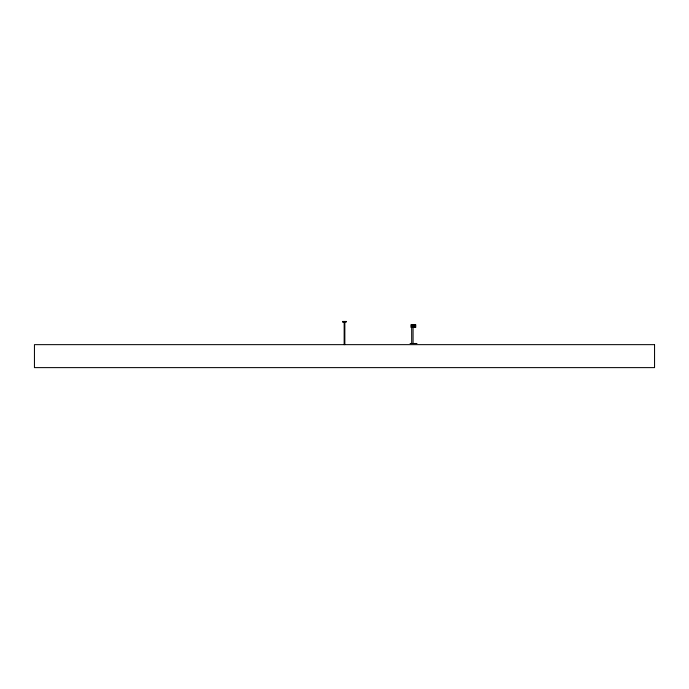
<?xml version="1.0" encoding="UTF-8"?>
<svg xmlns="http://www.w3.org/2000/svg" width="689" height="689" viewBox="0 0 689 689"><rect width="100%" height="100%" fill="white"/><g stroke="black" fill="none" stroke-linecap="round" stroke-linejoin="round"><path stroke-width="1.03" d="M343.26 321.789L344.233 321.505M345.732 321.522L344.776 321.625L345.189 321.729M343.26 321.729L343.406 321.875M344.534 322.314L344.534 321.841L344.621 322.314M413.004 325.441L413.073 326.052M413.796 325.957L413.796 325.441L413.719 326.052M413.167 325.277L413.004 325.957M413.167 325.311L413.624 325.311M346.369 321.952C347.799 321.031 341.313 322.926 342.76 321.393M344.069 321.884L344.069 321.462M411.678 324.588L411.1 324.64L411.1 327.421L415.691 327.421L415.691 324.64L411.678 324.588L411.695 343.501M415.123 325.182L415.691 325.139M411.1 326.922L415.691 326.922M411.695 326.965L413.073 326.965L413.073 343.501M410.084 343.501L416.974 343.501M411.1 325.139L411.678 325.182M342.76 321.952L342.7 321.453L346.378 321.453M415.123 324.588L415.123 326.87M344.844 344.646L344.844 322.03L344.164 322.03L344.156 344.646M654.55 344.646L34.45 344.646L34.45 367.616L654.55 367.616L654.55 344.646M412.935 326.5A0.922 0.913 0 0 0 414.313 325.708A0.922 0.913 0 0 0 412.935 324.915A0.922 0.913 0 0 0 412.935 326.5"/></g></svg>
